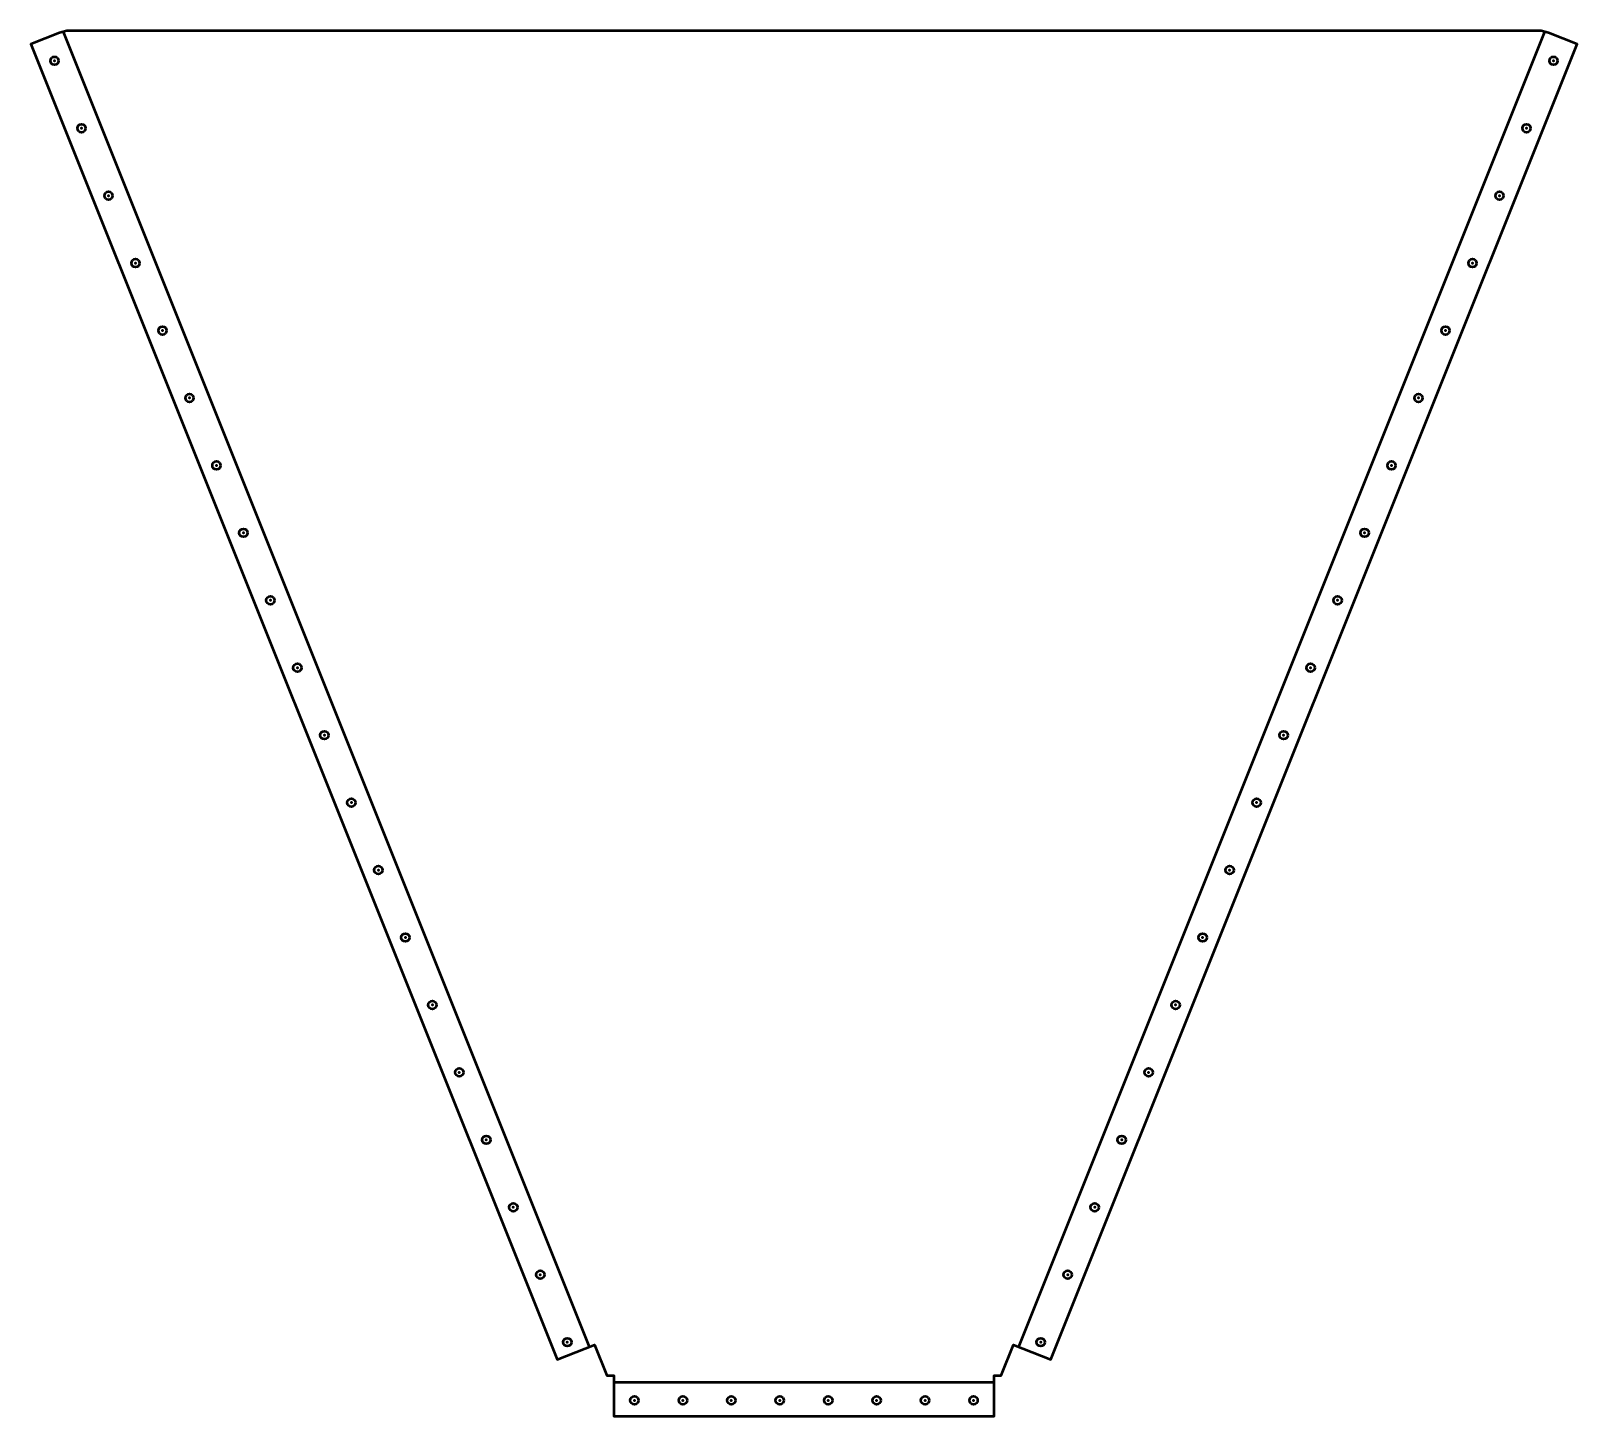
# Model space of a CAD drawing. Header units: millimetres. Extents: x 0 to 638, y 0 to 572.
import ezdxf

# ---------------------------------------------------------------- set-up
doc = ezdxf.new("R2010")
doc.units = ezdxf.units.MM
for name, color, linetype, lineweight in [('IV_ARC_CENTERS', 7, 'Continuous', 50), ('IV_BEND', 7, 'Continuous', 50), ('IV_BEND_DOWN', 7, 'Continuous', 50), ('IV_INTERIOR_PROFILES', 7, 'Continuous', 50), ('IV_OUTER_PROFILE', 7, 'Continuous', 50)]:
    doc.layers.add(name, color=color, linetype=linetype, lineweight=lineweight)

msp = doc.modelspace()

# ---------------------------------------------------------------- linework, layer by layer
at = {"layer": 'IV_ARC_CENTERS'}
for p in [(9.75, 559.77), (628.6, 559.77), (20.89, 531.92), (617.45, 531.92), (32.03, 504.06), (606.31, 504.06), (43.17, 476.21), (595.17, 476.21), (54.32, 448.35), (584.03, 448.35), (65.46, 420.5), (572.89, 420.5), (76.6, 392.64), (561.74, 392.64), (87.74, 364.79), (550.6, 364.79), (98.88, 336.94), (539.46, 336.94), (110.02, 309.08), (528.32, 309.08), (121.17, 281.23), (517.18, 281.23), (132.31, 253.37), (506.04, 253.37), (143.45, 225.52), (494.89, 225.52), (154.59, 197.66), (483.75, 197.66), (165.73, 169.81), (472.61, 169.81), (176.87, 141.96), (461.47, 141.96), (188.02, 114.1), (450.33, 114.1), (199.16, 86.25), (439.19, 86.25), (210.3, 58.39), (428.04, 58.39), (221.44, 30.54), (416.9, 30.54), (249.17, 6.5), (269.17, 6.5), (289.17, 6.5), (309.17, 6.5), (329.17, 6.5), (349.17, 6.5), (369.17, 6.5), (389.17, 6.5)]:
    msp.add_point(p, dxfattribs=at)
at = {"layer": 'IV_BEND'}
msp.add_line((397.67, 13.87), (240.67, 13.87), dxfattribs=at)
at = {"layer": 'IV_BEND_DOWN'}
for p, q in [((13.3, 571.74), (230.54, 28.64)), ((407.8, 28.64), (625.04, 571.74))]:
    msp.add_line(p, q, dxfattribs=at)
at = {"layer": 'IV_INTERIOR_PROFILES'}
for centre in [(9.75, 559.77), (628.6, 559.77), (20.89, 531.92), (617.45, 531.92), (32.03, 504.06), (606.31, 504.06), (43.17, 476.21), (595.17, 476.21), (54.32, 448.35), (584.03, 448.35), (65.46, 420.5), (572.89, 420.5), (76.6, 392.64), (561.74, 392.64), (87.74, 364.79), (550.6, 364.79), (98.88, 336.94), (539.46, 336.94), (110.02, 309.08), (528.32, 309.08), (121.17, 281.23), (517.18, 281.23), (132.31, 253.37), (506.04, 253.37), (143.45, 225.52), (494.89, 225.52), (154.59, 197.66), (483.75, 197.66), (165.73, 169.81), (472.61, 169.81), (176.87, 141.96), (461.47, 141.96), (188.02, 114.1), (450.33, 114.1), (199.16, 86.25), (439.19, 86.25), (210.3, 58.39), (428.04, 58.39), (221.44, 30.54), (416.9, 30.54), (249.17, 6.5), (269.17, 6.5), (289.17, 6.5), (309.17, 6.5), (329.17, 6.5), (349.17, 6.5), (369.17, 6.5), (389.17, 6.5)]:
    msp.add_circle(centre, 1.7, dxfattribs=at)
at = {"layer": 'IV_OUTER_PROFILE', "flags": 128}
msp.add_lwpolyline([(11.81, 571.36), (0, 566.64), (217.31, 23.35), (232.66, 29.49), (237.76, 16.74), (240.67, 16.74), (240.67, 0), (397.67, 0), (397.67, 16.74), (400.59, 16.74), (405.69, 29.49), (421.03, 23.35), (638.34, 566.64), (626.54, 571.36), (623.54, 572.11), (14.8, 572.11)], close=True, dxfattribs=at)

doc.saveas('drawing.dxf')
